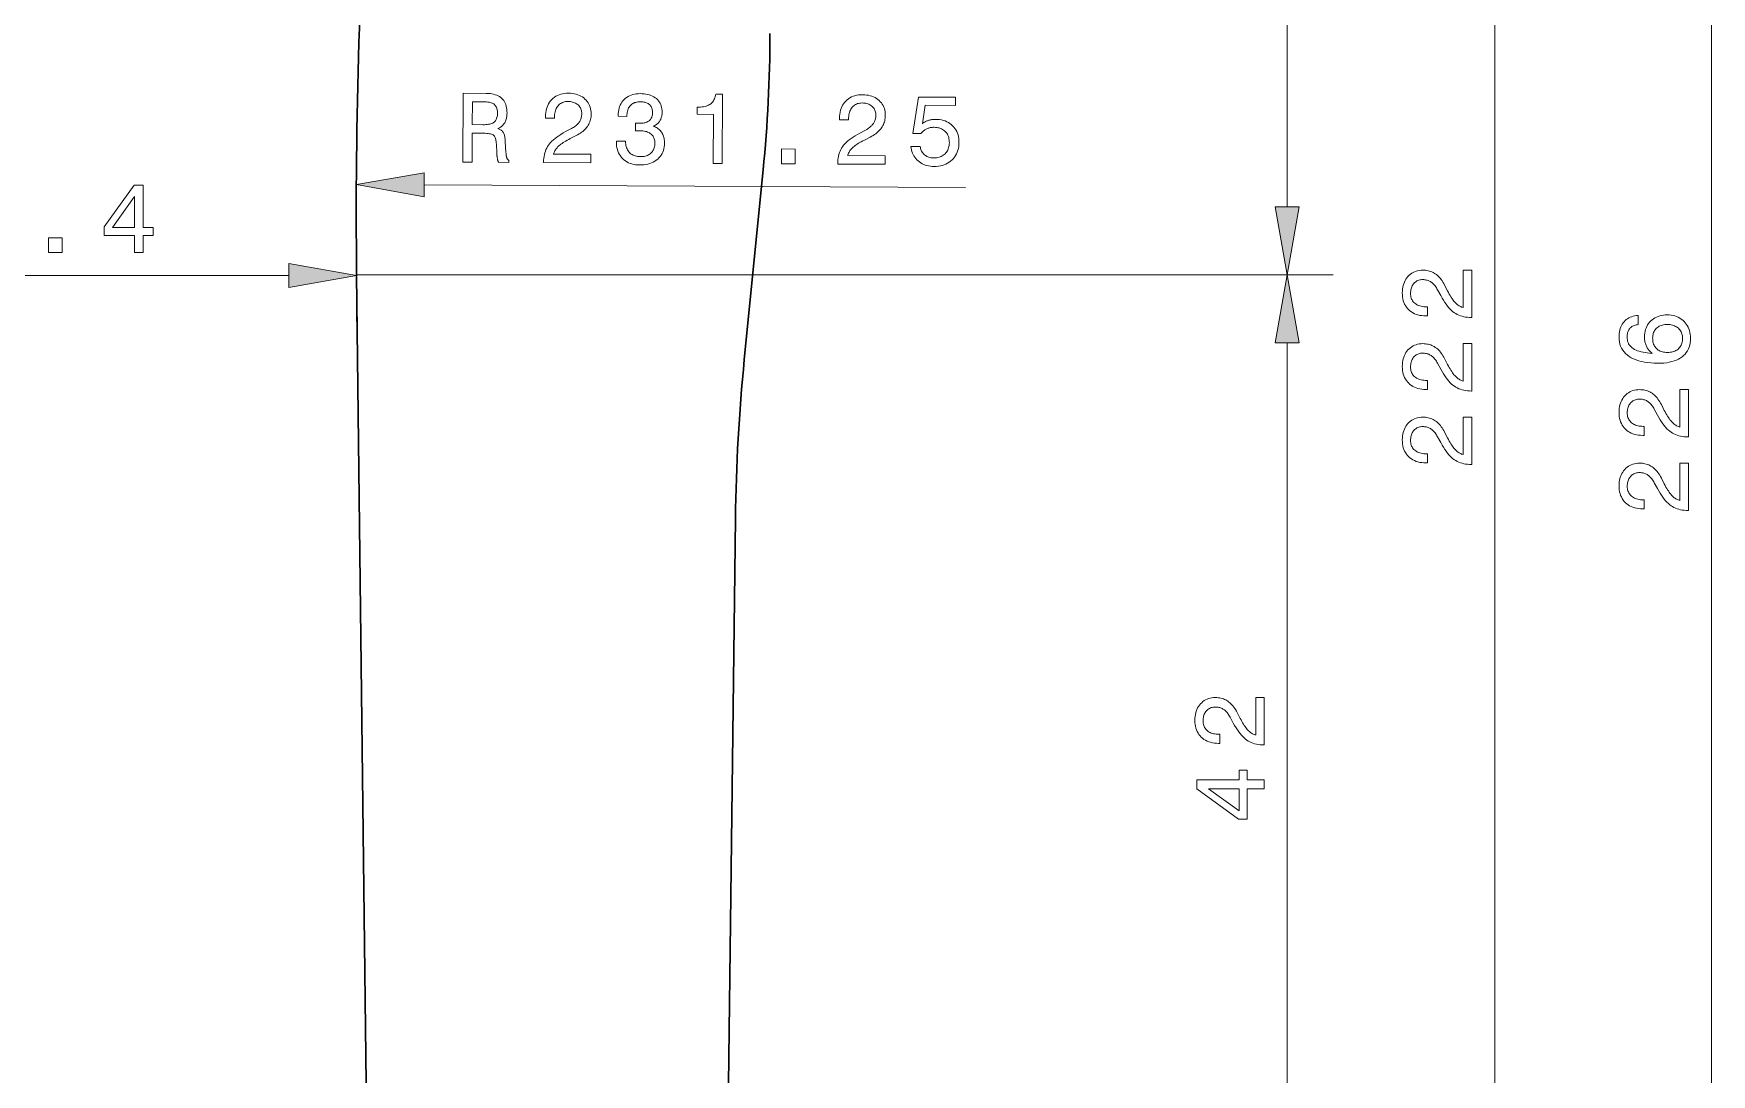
# Model space of a CAD drawing. Extents: x 0 to 297, y 0 to 529.
# Drawn here: x 156.5 to 229.4, y 220.4 to 265.7 of the extents above; entities that cross this region are included whole.
import ezdxf

# ---------------------------------------------------------------- set-up
doc = ezdxf.new("R2010")
doc.units = 0

msp = doc.modelspace()

# ---------------------------------------------------------------- linework, layer by layer
at = {"color": 7, "lineweight": 13}
for p, q in [((220.009, 143.185), (220.009, 359.276)), ((229.435, 139.185), (229.435, 359.276)), ((210.987, 258.185), (210.987, 279.276)), ((173.452, 259.145), (196.986, 259.025)), ((140.066, 255.205), (167.557, 255.205)), ((170.511, 255.23), (212.987, 255.23)), ((170.511, 255.23), (212.987, 255.23)), ((210.987, 216.185), (210.987, 252.276))]:
    msp.add_line(p, q, dxfattribs=at)
at = {"color": 7, "lineweight": 30, "ltscale": 0.207336}
msp.add_line((187.372, 251.545), (188.192, 259.797), dxfattribs=at)
at = {"color": 7, "lineweight": 13, "ltscale": 0.05064}
msp.add_line((170.511, 255.23), (170.511, 253.205), dxfattribs=at)
at = {"color": 7, "lineweight": 30}
for p, q in [((170.511, 255.23), (171.011, 213.23)), ((185.889, 156.504), (186.986, 244.63))]:
    msp.add_line(p, q, dxfattribs=at)
at = {"color": 7, "lineweight": 13}
for points in [[(175.133, 260.136), (175.148, 263.132), (176.149, 263.127), (176.236, 263.124), (176.318, 263.117), (176.396, 263.106), (176.47, 263.09), (176.539, 263.07), (176.604, 263.046), (176.665, 263.017), (176.722, 262.984), (176.775, 262.947), (176.823, 262.905), (176.867, 262.859), (176.906, 262.81), (176.94, 262.756), (176.97, 262.698), (176.995, 262.636), (177.016, 262.571), (177.032, 262.501), (177.043, 262.428), (177.05, 262.35), (177.051, 262.269), (177.05, 262.22), (177.047, 262.173), (177.042, 262.127), (177.034, 262.083), (177.025, 262.041), (177.014, 262), (177.001, 261.961), (176.986, 261.923), (176.968, 261.886), (176.949, 261.852), (176.928, 261.818), (176.905, 261.787), (176.88, 261.757), (176.853, 261.728), (176.824, 261.702), (176.794, 261.676), (176.761, 261.653), (176.726, 261.631), (176.69, 261.61), (176.652, 261.592), (176.684, 261.581), (176.714, 261.569), (176.742, 261.555), (176.768, 261.541), (176.793, 261.525), (176.815, 261.509), (176.836, 261.49), (176.855, 261.471), (176.872, 261.451), (176.887, 261.429), (176.901, 261.405), (176.913, 261.378), (176.925, 261.348), (176.935, 261.314), (176.945, 261.276), (176.953, 261.236), (176.96, 261.192), (176.966, 261.144), (176.972, 261.094), (176.976, 261.04), (177.005, 260.553), (177.007, 260.522), (177.009, 260.493), (177.012, 260.465), (177.016, 260.44), (177.019, 260.416), (177.023, 260.393), (177.028, 260.372), (177.033, 260.353), (177.038, 260.336), (177.044, 260.321), (177.05, 260.306), (177.057, 260.292), (177.064, 260.279), (177.072, 260.267), (177.081, 260.256), (177.091, 260.245), (177.101, 260.234), (177.112, 260.225), (177.124, 260.216), (177.136, 260.208), (177.135, 260.126), (176.682, 260.128), (176.676, 260.139), (176.671, 260.15), (176.666, 260.162), (176.66, 260.175), (176.656, 260.189), (176.651, 260.204), (176.646, 260.22), (176.642, 260.237), (176.638, 260.255), (176.634, 260.274), (176.631, 260.294), (176.627, 260.316), (176.624, 260.338), (176.621, 260.363), (176.618, 260.388), (176.615, 260.415), (176.613, 260.443), (176.61, 260.473), (176.608, 260.503), (176.606, 260.536), (176.587, 260.924), (176.583, 260.98), (176.577, 261.033), (176.57, 261.081), (176.561, 261.126), (176.55, 261.166), (176.537, 261.202), (176.523, 261.234), (176.507, 261.262), (176.489, 261.286), (176.469, 261.306), (176.445, 261.323), (176.415, 261.338), (176.379, 261.352), (176.337, 261.363), (176.288, 261.373), (176.233, 261.381), (176.172, 261.388), (176.104, 261.393), (176.031, 261.396), (175.951, 261.397), (175.54, 261.399), (175.533, 260.134)], [(176.036, 262.761), (175.547, 262.763), (175.541, 261.766), (176.003, 261.764), (176.071, 261.764), (176.136, 261.768), (176.195, 261.773), (176.251, 261.781), (176.302, 261.791), (176.349, 261.804), (176.392, 261.818), (176.431, 261.836), (176.465, 261.855), (176.495, 261.877), (176.522, 261.902), (176.545, 261.929), (176.566, 261.96), (176.585, 261.994), (176.6, 262.031), (176.613, 262.071), (176.623, 262.114), (176.63, 262.16), (176.634, 262.21), (176.636, 262.262), (176.635, 262.314), (176.631, 262.362), (176.624, 262.408), (176.615, 262.451), (176.603, 262.49), (176.588, 262.527), (176.57, 262.561), (176.55, 262.591), (176.527, 262.619), (176.501, 262.643), (176.472, 262.665), (176.439, 262.685), (176.402, 262.703), (176.361, 262.718), (176.316, 262.731), (176.268, 262.741), (176.216, 262.749), (176.16, 262.755), (176.1, 262.759)], [(178.641, 260.118), (178.641, 260.131), (178.644, 260.219), (178.651, 260.303), (178.661, 260.385), (178.676, 260.463), (178.695, 260.539), (178.718, 260.612), (178.745, 260.682), (178.777, 260.748), (178.812, 260.812), (178.852, 260.873), (178.897, 260.933), (178.948, 260.992), (179.007, 261.051), (179.072, 261.11), (179.143, 261.169), (179.221, 261.227), (179.306, 261.286), (179.398, 261.344), (179.496, 261.403), (179.601, 261.461), (179.857, 261.599), (179.902, 261.624), (179.944, 261.649), (179.984, 261.675), (180.021, 261.702), (180.056, 261.73), (180.089, 261.758), (180.119, 261.786), (180.146, 261.816), (180.171, 261.846), (180.194, 261.876), (180.214, 261.908), (180.232, 261.94), (180.248, 261.974), (180.262, 262.008), (180.273, 262.044), (180.283, 262.081), (180.291, 262.119), (180.296, 262.158), (180.3, 262.198), (180.301, 262.239), (180.299, 262.286), (180.295, 262.331), (180.287, 262.374), (180.276, 262.415), (180.261, 262.455), (180.243, 262.492), (180.222, 262.528), (180.198, 262.562), (180.17, 262.595), (180.139, 262.625), (180.106, 262.653), (180.07, 262.678), (180.032, 262.7), (179.991, 262.719), (179.949, 262.736), (179.904, 262.749), (179.857, 262.76), (179.808, 262.767), (179.756, 262.772), (179.703, 262.774), (179.649, 262.772), (179.598, 262.767), (179.55, 262.758), (179.503, 262.745), (179.459, 262.729), (179.417, 262.708), (179.378, 262.684), (179.34, 262.657), (179.305, 262.625), (179.273, 262.59), (179.243, 262.552), (179.216, 262.511), (179.192, 262.467), (179.171, 262.42), (179.154, 262.371), (179.139, 262.318), (179.128, 262.263), (179.12, 262.205), (179.115, 262.144), (179.113, 262.081), (179.113, 262.045), (178.721, 262.047), (178.721, 262.108), (178.724, 262.201), (178.733, 262.29), (178.747, 262.375), (178.766, 262.456), (178.791, 262.533), (178.821, 262.606), (178.856, 262.675), (178.897, 262.74), (178.943, 262.801), (178.995, 262.858), (179.051, 262.911), (179.111, 262.958), (179.175, 262.999), (179.242, 263.035), (179.314, 263.065), (179.389, 263.089), (179.468, 263.108), (179.551, 263.122), (179.637, 263.13), (179.728, 263.132), (179.815, 263.129), (179.898, 263.121), (179.978, 263.108), (180.055, 263.091), (180.128, 263.068), (180.197, 263.041), (180.264, 263.008), (180.327, 262.971), (180.386, 262.929), (180.442, 262.882), (180.494, 262.831), (180.54, 262.776), (180.581, 262.719), (180.616, 262.659), (180.645, 262.595), (180.67, 262.529), (180.688, 262.46), (180.702, 262.387), (180.71, 262.312), (180.712, 262.233), (180.71, 262.172), (180.705, 262.112), (180.697, 262.054), (180.685, 261.998), (180.67, 261.943), (180.652, 261.889), (180.631, 261.837), (180.607, 261.787), (180.58, 261.738), (180.549, 261.691), (180.515, 261.645), (180.478, 261.601), (180.437, 261.557), (180.393, 261.515), (180.345, 261.475), (180.295, 261.435), (180.24, 261.397), (180.183, 261.36), (180.122, 261.324), (180.058, 261.29), (179.804, 261.162), (179.734, 261.126), (179.668, 261.09), (179.606, 261.054), (179.548, 261.019), (179.494, 260.985), (179.444, 260.952), (179.398, 260.919), (179.356, 260.887), (179.318, 260.856), (179.285, 260.826), (179.254, 260.795), (179.226, 260.764), (179.2, 260.732), (179.176, 260.699), (179.154, 260.666), (179.134, 260.631), (179.116, 260.596), (179.1, 260.561), (179.087, 260.524), (179.075, 260.487), (180.703, 260.479), (180.701, 260.108)], [(181.808, 261.043), (182.207, 261.041), (182.209, 260.979), (182.215, 260.92), (182.224, 260.864), (182.237, 260.81), (182.252, 260.76), (182.271, 260.712), (182.293, 260.667), (182.318, 260.625), (182.347, 260.586), (182.378, 260.55), (182.413, 260.516), (182.45, 260.487), (182.49, 260.46), (182.533, 260.437), (182.579, 260.418), (182.627, 260.402), (182.678, 260.39), (182.731, 260.381), (182.788, 260.375), (182.847, 260.373), (182.904, 260.375), (182.96, 260.379), (183.012, 260.387), (183.063, 260.397), (183.111, 260.411), (183.156, 260.429), (183.199, 260.449), (183.239, 260.472), (183.277, 260.499), (183.312, 260.529), (183.345, 260.562), (183.374, 260.597), (183.399, 260.634), (183.422, 260.674), (183.44, 260.716), (183.456, 260.76), (183.468, 260.807), (183.477, 260.857), (183.482, 260.908), (183.484, 260.962), (183.483, 261.011), (183.478, 261.058), (183.47, 261.103), (183.458, 261.146), (183.443, 261.186), (183.425, 261.224), (183.403, 261.26), (183.379, 261.294), (183.35, 261.325), (183.318, 261.354), (183.284, 261.381), (183.246, 261.405), (183.206, 261.426), (183.163, 261.445), (183.117, 261.461), (183.069, 261.473), (183.018, 261.483), (182.964, 261.491), (182.907, 261.495), (182.848, 261.497), (182.84, 261.497), (182.831, 261.497), (182.822, 261.497), (182.814, 261.497), (182.805, 261.497), (182.796, 261.496), (182.787, 261.496), (182.778, 261.496), (182.769, 261.496), (182.759, 261.495), (182.75, 261.495), (182.74, 261.494), (182.729, 261.494), (182.718, 261.493), (182.706, 261.493), (182.693, 261.492), (182.68, 261.492), (182.666, 261.491), (182.652, 261.49), (182.637, 261.49), (182.639, 261.829), (182.648, 261.829), (182.657, 261.828), (182.666, 261.828), (182.675, 261.827), (182.684, 261.827), (182.693, 261.827), (182.702, 261.826), (182.71, 261.826), (182.719, 261.826), (182.727, 261.825), (182.736, 261.825), (182.744, 261.825), (182.752, 261.825), (182.76, 261.825), (182.768, 261.824), (182.776, 261.824), (182.783, 261.824), (182.791, 261.824), (182.798, 261.824), (182.805, 261.824), (182.862, 261.825), (182.916, 261.828), (182.966, 261.833), (183.014, 261.841), (183.059, 261.851), (183.1, 261.864), (183.139, 261.879), (183.175, 261.896), (183.207, 261.915), (183.237, 261.937), (183.264, 261.961), (183.288, 261.987), (183.309, 262.016), (183.327, 262.047), (183.343, 262.081), (183.356, 262.118), (183.366, 262.156), (183.373, 262.197), (183.377, 262.241), (183.379, 262.287), (183.378, 262.331), (183.374, 262.374), (183.368, 262.414), (183.358, 262.452), (183.346, 262.488), (183.331, 262.522), (183.314, 262.554), (183.294, 262.584), (183.271, 262.612), (183.245, 262.638), (183.217, 262.661), (183.186, 262.682), (183.153, 262.7), (183.117, 262.716), (183.08, 262.73), (183.039, 262.741), (182.997, 262.75), (182.952, 262.756), (182.904, 262.76), (182.854, 262.762), (182.798, 262.76), (182.745, 262.756), (182.695, 262.748), (182.647, 262.737), (182.602, 262.723), (182.56, 262.705), (182.52, 262.684), (182.484, 262.66), (182.45, 262.632), (182.418, 262.602), (182.39, 262.568), (182.364, 262.531), (182.342, 262.491), (182.322, 262.448), (182.306, 262.402), (182.292, 262.353), (182.281, 262.301), (182.274, 262.246), (182.269, 262.187), (182.267, 262.126), (181.884, 262.128), (181.884, 262.158), (181.887, 262.244), (181.895, 262.327), (181.908, 262.406), (181.926, 262.481), (181.95, 262.553), (181.978, 262.621), (182.012, 262.686), (182.051, 262.747), (182.094, 262.804), (182.143, 262.858), (182.197, 262.908), (182.253, 262.952), (182.314, 262.991), (182.378, 263.024), (182.445, 263.053), (182.516, 263.076), (182.591, 263.094), (182.669, 263.107), (182.75, 263.114), (182.835, 263.116), (182.925, 263.114), (183.011, 263.107), (183.092, 263.096), (183.17, 263.08), (183.243, 263.061), (183.312, 263.037), (183.377, 263.009), (183.438, 262.977), (183.494, 262.94), (183.547, 262.9), (183.594, 262.855), (183.637, 262.807), (183.675, 262.756), (183.708, 262.701), (183.735, 262.643), (183.758, 262.582), (183.775, 262.518), (183.787, 262.45), (183.794, 262.378), (183.797, 262.304), (183.795, 262.261), (183.792, 262.219), (183.787, 262.179), (183.78, 262.14), (183.772, 262.103), (183.761, 262.066), (183.748, 262.031), (183.734, 261.997), (183.717, 261.965), (183.699, 261.933), (183.679, 261.903), (183.656, 261.875), (183.633, 261.848), (183.607, 261.822), (183.579, 261.798), (183.55, 261.776), (183.519, 261.755), (183.486, 261.735), (183.451, 261.717), (183.414, 261.701), (183.461, 261.682), (183.506, 261.661), (183.549, 261.638), (183.589, 261.613), (183.627, 261.586), (183.662, 261.557), (183.695, 261.527), (183.726, 261.494), (183.754, 261.459), (183.781, 261.423), (183.804, 261.384), (183.825, 261.344), (183.844, 261.302), (183.86, 261.258), (183.874, 261.213), (183.885, 261.166), (183.893, 261.117), (183.899, 261.066), (183.903, 261.014), (183.904, 260.96), (183.9, 260.876), (183.891, 260.794), (183.876, 260.716), (183.855, 260.642), (183.828, 260.571), (183.795, 260.504), (183.756, 260.44), (183.712, 260.379), (183.661, 260.322), (183.605, 260.268), (183.544, 260.219), (183.479, 260.175), (183.41, 260.136), (183.337, 260.102), (183.26, 260.074), (183.18, 260.051), (183.095, 260.033), (183.007, 260.02), (182.915, 260.013), (182.819, 260.011), (182.729, 260.014), (182.641, 260.023), (182.558, 260.037), (182.479, 260.056), (182.403, 260.081), (182.331, 260.111), (182.263, 260.147), (182.198, 260.188), (182.138, 260.234), (182.081, 260.286), (182.029, 260.343), (181.982, 260.403), (181.941, 260.467), (181.905, 260.534), (181.875, 260.605), (181.851, 260.679), (181.832, 260.757), (181.818, 260.839), (181.811, 260.924), (181.808, 261.013)], [(186.014, 260.081), (186.025, 262.214), (185.325, 262.218), (185.326, 262.524), (185.401, 262.526), (185.473, 262.531), (185.54, 262.538), (185.603, 262.548), (185.663, 262.561), (185.718, 262.576), (185.77, 262.594), (185.817, 262.614), (185.861, 262.637), (185.9, 262.663), (185.937, 262.692), (185.97, 262.724), (186, 262.759), (186.027, 262.798), (186.051, 262.84), (186.073, 262.885), (186.091, 262.934), (186.106, 262.986), (186.119, 263.041), (186.128, 263.099), (186.421, 263.098), (186.406, 260.079)], [(191.434, 260.053), (191.434, 260.066), (191.436, 260.154), (191.443, 260.238), (191.454, 260.32), (191.469, 260.398), (191.488, 260.474), (191.511, 260.547), (191.538, 260.616), (191.569, 260.683), (191.605, 260.747), (191.644, 260.808), (191.689, 260.867), (191.741, 260.927), (191.799, 260.986), (191.864, 261.045), (191.936, 261.104), (192.014, 261.162), (192.099, 261.221), (192.19, 261.279), (192.289, 261.338), (192.394, 261.396), (192.649, 261.533), (192.694, 261.558), (192.737, 261.584), (192.777, 261.61), (192.814, 261.637), (192.849, 261.664), (192.881, 261.693), (192.911, 261.721), (192.939, 261.751), (192.964, 261.781), (192.986, 261.811), (193.006, 261.843), (193.024, 261.875), (193.04, 261.909), (193.054, 261.943), (193.066, 261.979), (193.076, 262.016), (193.083, 262.054), (193.089, 262.093), (193.092, 262.133), (193.093, 262.174), (193.092, 262.221), (193.087, 262.266), (193.079, 262.309), (193.068, 262.35), (193.054, 262.39), (193.036, 262.427), (193.015, 262.463), (192.99, 262.497), (192.963, 262.529), (192.932, 262.56), (192.898, 262.588), (192.862, 262.613), (192.824, 262.635), (192.784, 262.654), (192.741, 262.671), (192.697, 262.684), (192.65, 262.695), (192.6, 262.702), (192.549, 262.707), (192.495, 262.709), (192.442, 262.707), (192.391, 262.702), (192.342, 262.693), (192.296, 262.68), (192.252, 262.663), (192.21, 262.643), (192.17, 262.619), (192.133, 262.592), (192.098, 262.56), (192.065, 262.525), (192.035, 262.487), (192.008, 262.446), (191.985, 262.402), (191.964, 262.355), (191.946, 262.306), (191.932, 262.253), (191.921, 262.198), (191.913, 262.14), (191.907, 262.079), (191.906, 262.016), (191.905, 261.98), (191.513, 261.982), (191.514, 262.043), (191.517, 262.136), (191.525, 262.225), (191.539, 262.31), (191.559, 262.391), (191.583, 262.468), (191.613, 262.541), (191.649, 262.61), (191.69, 262.675), (191.736, 262.736), (191.787, 262.793), (191.843, 262.846), (191.903, 262.893), (191.967, 262.934), (192.035, 262.97), (192.106, 263), (192.181, 263.024), (192.26, 263.043), (192.343, 263.057), (192.43, 263.065), (192.52, 263.067), (192.607, 263.064), (192.69, 263.056), (192.77, 263.043), (192.847, 263.026), (192.92, 263.003), (192.99, 262.976), (193.056, 262.943), (193.119, 262.906), (193.179, 262.864), (193.235, 262.817), (193.286, 262.765), (193.332, 262.711), (193.373, 262.654), (193.408, 262.594), (193.438, 262.53), (193.462, 262.464), (193.481, 262.395), (193.494, 262.322), (193.502, 262.247), (193.504, 262.168), (193.503, 262.107), (193.497, 262.047), (193.489, 261.989), (193.478, 261.932), (193.463, 261.877), (193.445, 261.824), (193.424, 261.772), (193.4, 261.722), (193.372, 261.673), (193.341, 261.626), (193.307, 261.58), (193.27, 261.536), (193.229, 261.492), (193.185, 261.45), (193.138, 261.41), (193.087, 261.37), (193.033, 261.332), (192.975, 261.295), (192.915, 261.259), (192.85, 261.225), (192.597, 261.097), (192.526, 261.061), (192.46, 261.024), (192.398, 260.989), (192.34, 260.954), (192.286, 260.92), (192.236, 260.887), (192.19, 260.854), (192.149, 260.822), (192.111, 260.791), (192.077, 260.761), (192.047, 260.73), (192.018, 260.699), (191.992, 260.667), (191.968, 260.634), (191.946, 260.6), (191.926, 260.566), (191.908, 260.531), (191.893, 260.496), (191.879, 260.459), (191.868, 260.422), (193.495, 260.414), (193.494, 260.043)], [(194.619, 260.819), (195.02, 260.817), (195.028, 260.771), (195.039, 260.728), (195.052, 260.686), (195.067, 260.646), (195.085, 260.608), (195.106, 260.573), (195.129, 260.539), (195.154, 260.508), (195.182, 260.478), (195.213, 260.451), (195.245, 260.425), (195.28, 260.403), (195.316, 260.383), (195.354, 260.365), (195.393, 260.351), (195.435, 260.339), (195.478, 260.329), (195.523, 260.322), (195.57, 260.318), (195.618, 260.317), (195.677, 260.318), (195.734, 260.323), (195.788, 260.332), (195.84, 260.345), (195.89, 260.361), (195.938, 260.381), (195.983, 260.405), (196.025, 260.432), (196.066, 260.463), (196.104, 260.498), (196.139, 260.535), (196.17, 260.575), (196.198, 260.618), (196.222, 260.662), (196.242, 260.709), (196.259, 260.759), (196.272, 260.81), (196.282, 260.864), (196.288, 260.921), (196.29, 260.979), (196.288, 261.039), (196.283, 261.097), (196.274, 261.152), (196.262, 261.204), (196.246, 261.254), (196.226, 261.302), (196.203, 261.347), (196.176, 261.39), (196.145, 261.43), (196.111, 261.467), (196.074, 261.502), (196.034, 261.533), (195.991, 261.56), (195.947, 261.584), (195.899, 261.604), (195.849, 261.621), (195.797, 261.634), (195.742, 261.643), (195.685, 261.649), (195.625, 261.651), (195.59, 261.651), (195.556, 261.649), (195.523, 261.645), (195.49, 261.641), (195.457, 261.635), (195.426, 261.627), (195.395, 261.618), (195.364, 261.608), (195.334, 261.596), (195.305, 261.583), (195.276, 261.569), (195.249, 261.553), (195.221, 261.536), (195.195, 261.517), (195.169, 261.497), (195.144, 261.476), (195.12, 261.454), (195.097, 261.43), (195.074, 261.405), (195.052, 261.378), (194.708, 261.38), (194.953, 262.968), (196.555, 262.96), (196.553, 262.606), (195.24, 262.612), (195.115, 261.806), (195.137, 261.824), (195.16, 261.841), (195.184, 261.858), (195.208, 261.874), (195.233, 261.888), (195.259, 261.902), (195.286, 261.915), (195.313, 261.927), (195.341, 261.938), (195.37, 261.949), (195.4, 261.958), (195.43, 261.966), (195.461, 261.973), (195.492, 261.98), (195.523, 261.985), (195.556, 261.989), (195.588, 261.993), (195.622, 261.995), (195.655, 261.996), (195.69, 261.997), (195.78, 261.993), (195.867, 261.985), (195.95, 261.971), (196.03, 261.951), (196.106, 261.926), (196.178, 261.895), (196.247, 261.859), (196.312, 261.818), (196.374, 261.771), (196.432, 261.719), (196.485, 261.662), (196.532, 261.602), (196.574, 261.538), (196.61, 261.471), (196.641, 261.401), (196.666, 261.327), (196.685, 261.25), (196.699, 261.17), (196.707, 261.086), (196.709, 260.998), (196.706, 260.906), (196.696, 260.817), (196.681, 260.731), (196.66, 260.65), (196.633, 260.571), (196.599, 260.497), (196.56, 260.426), (196.515, 260.358), (196.464, 260.295), (196.407, 260.235), (196.345, 260.179), (196.28, 260.13), (196.211, 260.086), (196.139, 260.048), (196.063, 260.017), (195.983, 259.991), (195.9, 259.971), (195.813, 259.956), (195.723, 259.948), (195.629, 259.946), (195.545, 259.948), (195.465, 259.956), (195.388, 259.968), (195.313, 259.985), (195.241, 260.007), (195.173, 260.034), (195.107, 260.065), (195.044, 260.102), (194.984, 260.143), (194.927, 260.188), (194.874, 260.238), (194.826, 260.291), (194.782, 260.346), (194.744, 260.405), (194.711, 260.466), (194.683, 260.531), (194.659, 260.599), (194.641, 260.669), (194.628, 260.743)], [(188.99, 260.066), (188.994, 260.709), (189.59, 260.706), (189.587, 260.063)], [(160.844, 256.205), (160.844, 256.947), (159.526, 256.947), (159.526, 257.326), (160.84, 259.137), (161.232, 259.137), (161.232, 257.293), (161.66, 257.293), (161.66, 256.947), (161.232, 256.947), (161.232, 256.205)], [(173.455, 259.666), (170.498, 259.16), (173.45, 258.624)], [(159.889, 257.293), (160.844, 257.293), (160.844, 258.636)], [(210.466, 258.185), (210.987, 255.23), (211.508, 258.185)], [(157.11, 256.205), (157.11, 256.848), (157.707, 256.848), (157.707, 256.205)], [(167.557, 254.684), (170.511, 255.205), (167.557, 255.726)], [(219.009, 253.374), (218.996, 253.374), (218.908, 253.376), (218.824, 253.383), (218.742, 253.393), (218.663, 253.407), (218.588, 253.426), (218.515, 253.449), (218.445, 253.475), (218.378, 253.506), (218.314, 253.542), (218.253, 253.581), (218.193, 253.625), (218.134, 253.677), (218.074, 253.735), (218.015, 253.799), (217.956, 253.871), (217.897, 253.949), (217.838, 254.033), (217.779, 254.125), (217.72, 254.223), (217.661, 254.327), (217.522, 254.582), (217.497, 254.627), (217.471, 254.669), (217.445, 254.709), (217.418, 254.746), (217.39, 254.781), (217.362, 254.813), (217.333, 254.843), (217.304, 254.87), (217.274, 254.895), (217.243, 254.917), (217.211, 254.937), (217.179, 254.955), (217.145, 254.971), (217.11, 254.985), (217.074, 254.997), (217.038, 255.006), (217, 255.013), (216.961, 255.019), (216.92, 255.022), (216.879, 255.023), (216.832, 255.021), (216.788, 255.016), (216.745, 255.008), (216.703, 254.997), (216.664, 254.982), (216.626, 254.964), (216.591, 254.943), (216.557, 254.918), (216.525, 254.891), (216.494, 254.859), (216.467, 254.826), (216.442, 254.79), (216.42, 254.751), (216.401, 254.711), (216.385, 254.668), (216.371, 254.624), (216.361, 254.577), (216.354, 254.527), (216.349, 254.476), (216.348, 254.422), (216.35, 254.369), (216.355, 254.318), (216.365, 254.269), (216.378, 254.223), (216.394, 254.179), (216.415, 254.137), (216.439, 254.098), (216.467, 254.06), (216.498, 254.026), (216.533, 253.993), (216.572, 253.963), (216.613, 253.936), (216.657, 253.913), (216.704, 253.892), (216.754, 253.875), (216.806, 253.861), (216.861, 253.85), (216.919, 253.842), (216.98, 253.838), (217.044, 253.836), (217.079, 253.836), (217.079, 253.444), (217.018, 253.444), (216.925, 253.447), (216.837, 253.455), (216.751, 253.468), (216.67, 253.487), (216.593, 253.511), (216.52, 253.541), (216.451, 253.576), (216.386, 253.617), (216.324, 253.662), (216.267, 253.714), (216.214, 253.77), (216.167, 253.829), (216.125, 253.893), (216.089, 253.96), (216.059, 254.031), (216.034, 254.107), (216.015, 254.185), (216.001, 254.268), (215.992, 254.355), (215.99, 254.445), (215.992, 254.532), (215.999, 254.616), (216.012, 254.696), (216.029, 254.772), (216.051, 254.846), (216.078, 254.915), (216.11, 254.982), (216.147, 255.045), (216.189, 255.105), (216.236, 255.161), (216.287, 255.213), (216.341, 255.259), (216.398, 255.3), (216.458, 255.336), (216.521, 255.366), (216.588, 255.39), (216.657, 255.409), (216.729, 255.423), (216.805, 255.431), (216.883, 255.434), (216.945, 255.432), (217.004, 255.428), (217.062, 255.42), (217.119, 255.408), (217.174, 255.394), (217.228, 255.376), (217.28, 255.355), (217.33, 255.331), (217.379, 255.304), (217.426, 255.274), (217.472, 255.24), (217.517, 255.203), (217.56, 255.162), (217.603, 255.119), (217.644, 255.071), (217.683, 255.021), (217.722, 254.967), (217.759, 254.909), (217.795, 254.849), (217.83, 254.785), (217.959, 254.532), (217.996, 254.462), (218.032, 254.396), (218.068, 254.334), (218.103, 254.276), (218.137, 254.222), (218.171, 254.172), (218.204, 254.127), (218.236, 254.085), (218.267, 254.048), (218.298, 254.014), (218.329, 253.984), (218.36, 253.956), (218.392, 253.929), (218.425, 253.905), (218.459, 253.884), (218.493, 253.864), (218.528, 253.846), (218.564, 253.831), (218.6, 253.818), (218.637, 253.806), (218.637, 255.434), (219.009, 255.434)], [(211.508, 252.276), (210.987, 255.23), (210.466, 252.276)], [(226.246, 253.463), (226.246, 253.067), (226.201, 253.061), (226.157, 253.053), (226.116, 253.043), (226.077, 253.03), (226.04, 253.015), (226.005, 252.998), (225.973, 252.978), (225.943, 252.956), (225.915, 252.931), (225.889, 252.905), (225.866, 252.876), (225.845, 252.845), (225.826, 252.812), (225.81, 252.777), (225.797, 252.74), (225.785, 252.701), (225.777, 252.659), (225.771, 252.616), (225.767, 252.571), (225.766, 252.523), (225.768, 252.459), (225.777, 252.398), (225.79, 252.34), (225.809, 252.285), (225.833, 252.233), (225.863, 252.184), (225.898, 252.138), (225.938, 252.096), (225.984, 252.056), (226.036, 252.019), (226.092, 251.986), (226.155, 251.955), (226.223, 251.927), (226.296, 251.903), (226.375, 251.881), (226.46, 251.862), (226.55, 251.846), (226.645, 251.832), (226.747, 251.822), (226.854, 251.815), (226.822, 251.841), (226.792, 251.868), (226.763, 251.896), (226.736, 251.925), (226.711, 251.955), (226.687, 251.987), (226.665, 252.019), (226.644, 252.053), (226.625, 252.088), (226.607, 252.124), (226.591, 252.161), (226.577, 252.198), (226.564, 252.237), (226.553, 252.277), (226.544, 252.317), (226.536, 252.358), (226.53, 252.4), (226.526, 252.443), (226.523, 252.487), (226.523, 252.532), (226.525, 252.615), (226.534, 252.696), (226.547, 252.773), (226.566, 252.847), (226.591, 252.917), (226.621, 252.985), (226.656, 253.049), (226.697, 253.11), (226.744, 253.168), (226.796, 253.223), (226.852, 253.274), (226.912, 253.319), (226.975, 253.359), (227.042, 253.393), (227.112, 253.422), (227.186, 253.446), (227.263, 253.465), (227.344, 253.478), (227.428, 253.486), (227.516, 253.489), (227.603, 253.486), (227.688, 253.478), (227.769, 253.463), (227.846, 253.444), (227.921, 253.418), (227.992, 253.387), (228.059, 253.351), (228.123, 253.309), (228.184, 253.261), (228.242, 253.207), (228.295, 253.149), (228.342, 253.088), (228.384, 253.023), (228.421, 252.954), (228.451, 252.882), (228.477, 252.807), (228.496, 252.728), (228.51, 252.646), (228.518, 252.56), (228.521, 252.471), (228.518, 252.368), (228.507, 252.27), (228.488, 252.176), (228.463, 252.088), (228.43, 252.005), (228.39, 251.927), (228.342, 251.854), (228.288, 251.785), (228.226, 251.722), (228.156, 251.663), (228.08, 251.61), (227.998, 251.562), (227.909, 251.52), (227.813, 251.484), (227.711, 251.453), (227.603, 251.428), (227.488, 251.408), (227.366, 251.394), (227.239, 251.385), (227.104, 251.383), (226.947, 251.386), (226.797, 251.395), (226.654, 251.41), (226.518, 251.43), (226.39, 251.457), (226.269, 251.49), (226.155, 251.529), (226.049, 251.574), (225.949, 251.624), (225.857, 251.681), (225.774, 251.743), (225.698, 251.81), (225.632, 251.882), (225.575, 251.958), (225.526, 252.039), (225.486, 252.125), (225.456, 252.216), (225.433, 252.311), (225.42, 252.412), (225.416, 252.517), (225.418, 252.601), (225.424, 252.681), (225.435, 252.757), (225.451, 252.83), (225.47, 252.9), (225.494, 252.966), (225.522, 253.028), (225.555, 253.086), (225.592, 253.141), (225.633, 253.193), (225.678, 253.24), (225.727, 253.283), (225.779, 253.321), (225.835, 253.355), (225.895, 253.384), (225.958, 253.409), (226.025, 253.429), (226.095, 253.445), (226.169, 253.457)], [(227.52, 253.071), (227.462, 253.07), (227.407, 253.065), (227.355, 253.057), (227.304, 253.045), (227.256, 253.031), (227.211, 253.013), (227.167, 252.992), (227.126, 252.967), (227.088, 252.94), (227.052, 252.909), (227.019, 252.876), (226.989, 252.84), (226.963, 252.803), (226.94, 252.763), (226.921, 252.721), (226.905, 252.678), (226.893, 252.632), (226.884, 252.585), (226.879, 252.535), (226.877, 252.483), (226.879, 252.425), (226.884, 252.37), (226.892, 252.318), (226.904, 252.267), (226.92, 252.22), (226.939, 252.175), (226.962, 252.132), (226.987, 252.093), (227.017, 252.055), (227.05, 252.02), (227.086, 251.989), (227.124, 251.96), (227.165, 251.935), (227.209, 251.913), (227.255, 251.895), (227.303, 251.88), (227.355, 251.868), (227.409, 251.86), (227.465, 251.854), (227.524, 251.853), (227.583, 251.854), (227.64, 251.859), (227.694, 251.868), (227.745, 251.879), (227.794, 251.894), (227.841, 251.912), (227.885, 251.934), (227.927, 251.959), (227.966, 251.987), (228.003, 252.018), (228.036, 252.053), (228.066, 252.089), (228.093, 252.128), (228.116, 252.169), (228.135, 252.213), (228.151, 252.259), (228.164, 252.307), (228.173, 252.358), (228.178, 252.411), (228.18, 252.466), (228.178, 252.519), (228.172, 252.57), (228.163, 252.619), (228.15, 252.666), (228.134, 252.711), (228.114, 252.753), (228.09, 252.794), (228.063, 252.833), (228.032, 252.869), (227.997, 252.904), (227.96, 252.936), (227.92, 252.964), (227.878, 252.989), (227.833, 253.011), (227.787, 253.029), (227.738, 253.045), (227.687, 253.056), (227.633, 253.065), (227.578, 253.07)], [(219.009, 250.176), (218.996, 250.176), (218.908, 250.178), (218.824, 250.184), (218.742, 250.195), (218.663, 250.209), (218.588, 250.228), (218.515, 250.25), (218.445, 250.277), (218.378, 250.308), (218.314, 250.343), (218.253, 250.383), (218.193, 250.427), (218.134, 250.479), (218.074, 250.537), (218.015, 250.601), (217.956, 250.673), (217.897, 250.751), (217.838, 250.835), (217.779, 250.926), (217.72, 251.024), (217.661, 251.129), (217.522, 251.384), (217.497, 251.429), (217.471, 251.471), (217.445, 251.511), (217.418, 251.548), (217.39, 251.583), (217.362, 251.615), (217.333, 251.645), (217.304, 251.672), (217.274, 251.697), (217.243, 251.719), (217.211, 251.739), (217.179, 251.757), (217.145, 251.773), (217.11, 251.787), (217.074, 251.798), (217.038, 251.808), (217, 251.815), (216.961, 251.82), (216.92, 251.824), (216.879, 251.825), (216.832, 251.823), (216.788, 251.818), (216.745, 251.81), (216.703, 251.799), (216.664, 251.784), (216.626, 251.766), (216.591, 251.745), (216.557, 251.72), (216.525, 251.692), (216.494, 251.661), (216.467, 251.628), (216.442, 251.592), (216.42, 251.553), (216.401, 251.513), (216.385, 251.47), (216.371, 251.425), (216.361, 251.378), (216.354, 251.329), (216.349, 251.278), (216.348, 251.224), (216.35, 251.171), (216.355, 251.12), (216.365, 251.071), (216.378, 251.025), (216.394, 250.981), (216.415, 250.939), (216.439, 250.899), (216.467, 250.862), (216.498, 250.827), (216.533, 250.795), (216.572, 250.765), (216.613, 250.738), (216.657, 250.715), (216.704, 250.694), (216.754, 250.677), (216.806, 250.663), (216.861, 250.652), (216.919, 250.644), (216.98, 250.639), (217.044, 250.638), (217.079, 250.638), (217.079, 250.246), (217.018, 250.246), (216.925, 250.248), (216.837, 250.256), (216.751, 250.27), (216.67, 250.289), (216.593, 250.313), (216.52, 250.343), (216.451, 250.378), (216.386, 250.418), (216.324, 250.464), (216.267, 250.515), (216.214, 250.571), (216.167, 250.631), (216.125, 250.695), (216.089, 250.762), (216.059, 250.833), (216.034, 250.908), (216.015, 250.987), (216.001, 251.07), (215.992, 251.157), (215.99, 251.247), (215.992, 251.334), (215.999, 251.417), (216.012, 251.497), (216.029, 251.574), (216.051, 251.647), (216.078, 251.717), (216.11, 251.784), (216.147, 251.847), (216.189, 251.906), (216.236, 251.963), (216.287, 252.015), (216.341, 252.061), (216.398, 252.102), (216.458, 252.138), (216.521, 252.168), (216.588, 252.192), (216.657, 252.211), (216.729, 252.225), (216.805, 252.233), (216.883, 252.236), (216.945, 252.234), (217.004, 252.229), (217.062, 252.221), (217.119, 252.21), (217.174, 252.196), (217.228, 252.178), (217.28, 252.157), (217.33, 252.133), (217.379, 252.106), (217.426, 252.076), (217.472, 252.042), (217.517, 252.005), (217.56, 251.964), (217.603, 251.92), (217.644, 251.873), (217.683, 251.823), (217.722, 251.769), (217.759, 251.711), (217.795, 251.651), (217.83, 251.586), (217.959, 251.333), (217.996, 251.263), (218.032, 251.197), (218.068, 251.135), (218.103, 251.078), (218.137, 251.024), (218.171, 250.974), (218.204, 250.928), (218.236, 250.887), (218.267, 250.849), (218.298, 250.816), (218.329, 250.786), (218.36, 250.757), (218.392, 250.731), (218.425, 250.707), (218.459, 250.685), (218.493, 250.666), (218.528, 250.648), (218.564, 250.633), (218.6, 250.619), (218.637, 250.608), (218.637, 252.236), (219.009, 252.236)], [(228.435, 248.176), (228.422, 248.176), (228.335, 248.178), (228.25, 248.184), (228.168, 248.195), (228.09, 248.209), (228.014, 248.228), (227.941, 248.25), (227.871, 248.277), (227.804, 248.308), (227.74, 248.343), (227.679, 248.383), (227.619, 248.427), (227.56, 248.479), (227.5, 248.537), (227.441, 248.601), (227.382, 248.673), (227.323, 248.751), (227.264, 248.835), (227.205, 248.926), (227.146, 249.024), (227.088, 249.129), (226.948, 249.384), (226.923, 249.429), (226.897, 249.471), (226.871, 249.511), (226.844, 249.548), (226.816, 249.583), (226.788, 249.615), (226.759, 249.645), (226.73, 249.672), (226.7, 249.697), (226.669, 249.719), (226.638, 249.739), (226.605, 249.757), (226.571, 249.773), (226.537, 249.787), (226.501, 249.798), (226.464, 249.808), (226.426, 249.815), (226.387, 249.82), (226.347, 249.824), (226.305, 249.825), (226.259, 249.823), (226.214, 249.818), (226.171, 249.81), (226.13, 249.799), (226.09, 249.784), (226.053, 249.766), (226.017, 249.745), (225.983, 249.72), (225.951, 249.692), (225.921, 249.661), (225.893, 249.628), (225.868, 249.592), (225.846, 249.553), (225.827, 249.513), (225.811, 249.47), (225.798, 249.425), (225.787, 249.378), (225.78, 249.329), (225.776, 249.278), (225.774, 249.224), (225.776, 249.171), (225.782, 249.12), (225.791, 249.071), (225.804, 249.025), (225.821, 248.981), (225.841, 248.939), (225.865, 248.899), (225.893, 248.862), (225.924, 248.827), (225.96, 248.795), (225.998, 248.765), (226.039, 248.738), (226.084, 248.715), (226.13, 248.694), (226.18, 248.677), (226.232, 248.663), (226.288, 248.652), (226.346, 248.644), (226.406, 248.639), (226.47, 248.638), (226.506, 248.638), (226.506, 248.246), (226.445, 248.246), (226.352, 248.248), (226.263, 248.256), (226.178, 248.27), (226.097, 248.289), (226.02, 248.313), (225.946, 248.343), (225.877, 248.378), (225.812, 248.418), (225.75, 248.464), (225.693, 248.515), (225.64, 248.571), (225.593, 248.631), (225.552, 248.695), (225.516, 248.762), (225.485, 248.833), (225.46, 248.908), (225.441, 248.987), (225.427, 249.07), (225.419, 249.157), (225.416, 249.247), (225.418, 249.334), (225.426, 249.417), (225.438, 249.497), (225.455, 249.574), (225.477, 249.647), (225.505, 249.717), (225.537, 249.784), (225.574, 249.847), (225.616, 249.906), (225.662, 249.963), (225.713, 250.015), (225.767, 250.061), (225.824, 250.102), (225.884, 250.138), (225.948, 250.168), (226.014, 250.192), (226.083, 250.211), (226.156, 250.225), (226.231, 250.233), (226.31, 250.236), (226.371, 250.234), (226.431, 250.229), (226.489, 250.221), (226.545, 250.21), (226.6, 250.196), (226.654, 250.178), (226.706, 250.157), (226.756, 250.133), (226.805, 250.106), (226.853, 250.076), (226.899, 250.042), (226.943, 250.005), (226.987, 249.964), (227.029, 249.92), (227.07, 249.873), (227.11, 249.823), (227.148, 249.769), (227.185, 249.711), (227.221, 249.651), (227.256, 249.586), (227.385, 249.333), (227.422, 249.263), (227.458, 249.197), (227.494, 249.135), (227.529, 249.078), (227.564, 249.024), (227.597, 248.974), (227.63, 248.928), (227.662, 248.887), (227.694, 248.849), (227.724, 248.816), (227.755, 248.786), (227.786, 248.757), (227.819, 248.731), (227.851, 248.707), (227.885, 248.685), (227.919, 248.666), (227.954, 248.648), (227.99, 248.633), (228.027, 248.619), (228.064, 248.608), (228.064, 250.236), (228.435, 250.236)], [(219.009, 246.978), (218.996, 246.978), (218.908, 246.98), (218.824, 246.986), (218.742, 246.996), (218.663, 247.011), (218.588, 247.03), (218.515, 247.052), (218.445, 247.079), (218.378, 247.11), (218.314, 247.145), (218.253, 247.185), (218.193, 247.229), (218.134, 247.28), (218.074, 247.338), (218.015, 247.403), (217.956, 247.474), (217.897, 247.552), (217.838, 247.637), (217.779, 247.728), (217.72, 247.826), (217.661, 247.931), (217.522, 248.186), (217.497, 248.231), (217.471, 248.273), (217.445, 248.313), (217.418, 248.35), (217.39, 248.385), (217.362, 248.417), (217.333, 248.447), (217.304, 248.474), (217.274, 248.499), (217.243, 248.521), (217.211, 248.541), (217.179, 248.559), (217.145, 248.575), (217.11, 248.589), (217.074, 248.6), (217.038, 248.61), (217, 248.617), (216.961, 248.622), (216.92, 248.625), (216.879, 248.627), (216.832, 248.625), (216.788, 248.62), (216.745, 248.612), (216.703, 248.6), (216.664, 248.586), (216.626, 248.568), (216.591, 248.546), (216.557, 248.522), (216.525, 248.494), (216.494, 248.463), (216.467, 248.429), (216.442, 248.393), (216.42, 248.355), (216.401, 248.315), (216.385, 248.272), (216.371, 248.227), (216.361, 248.18), (216.354, 248.131), (216.349, 248.079), (216.348, 248.026), (216.35, 247.972), (216.355, 247.921), (216.365, 247.873), (216.378, 247.826), (216.394, 247.782), (216.415, 247.741), (216.439, 247.701), (216.467, 247.664), (216.498, 247.629), (216.533, 247.597), (216.572, 247.567), (216.613, 247.54), (216.657, 247.517), (216.704, 247.496), (216.754, 247.479), (216.806, 247.465), (216.861, 247.454), (216.919, 247.446), (216.98, 247.441), (217.044, 247.44), (217.079, 247.44), (217.079, 247.047), (217.018, 247.047), (216.925, 247.05), (216.837, 247.058), (216.751, 247.072), (216.67, 247.091), (216.593, 247.115), (216.52, 247.145), (216.451, 247.18), (216.386, 247.22), (216.324, 247.266), (216.267, 247.317), (216.214, 247.373), (216.167, 247.433), (216.125, 247.496), (216.089, 247.564), (216.059, 247.635), (216.034, 247.71), (216.015, 247.789), (216.001, 247.872), (215.992, 247.958), (215.99, 248.049), (215.992, 248.136), (215.999, 248.219), (216.012, 248.299), (216.029, 248.376), (216.051, 248.449), (216.078, 248.519), (216.11, 248.586), (216.147, 248.649), (216.189, 248.708), (216.236, 248.765), (216.287, 248.816), (216.341, 248.863), (216.398, 248.904), (216.458, 248.939), (216.521, 248.969), (216.588, 248.994), (216.657, 249.013), (216.729, 249.027), (216.805, 249.035), (216.883, 249.038), (216.945, 249.036), (217.004, 249.031), (217.062, 249.023), (217.119, 249.012), (217.174, 248.998), (217.228, 248.98), (217.28, 248.959), (217.33, 248.935), (217.379, 248.908), (217.426, 248.877), (217.472, 248.844), (217.517, 248.807), (217.56, 248.766), (217.603, 248.722), (217.644, 248.675), (217.683, 248.624), (217.722, 248.57), (217.759, 248.513), (217.795, 248.452), (217.83, 248.388), (217.959, 248.135), (217.996, 248.065), (218.032, 247.999), (218.068, 247.937), (218.103, 247.879), (218.137, 247.826), (218.171, 247.776), (218.204, 247.73), (218.236, 247.689), (218.267, 247.651), (218.298, 247.618), (218.329, 247.587), (218.36, 247.559), (218.392, 247.533), (218.425, 247.509), (218.459, 247.487), (218.493, 247.468), (218.528, 247.45), (218.564, 247.435), (218.6, 247.421), (218.637, 247.41), (218.637, 249.038), (219.009, 249.038)], [(228.435, 244.978), (228.422, 244.978), (228.335, 244.98), (228.25, 244.986), (228.168, 244.996), (228.09, 245.011), (228.014, 245.03), (227.941, 245.052), (227.871, 245.079), (227.804, 245.11), (227.74, 245.145), (227.679, 245.185), (227.619, 245.229), (227.56, 245.28), (227.5, 245.338), (227.441, 245.403), (227.382, 245.474), (227.323, 245.552), (227.264, 245.637), (227.205, 245.728), (227.146, 245.826), (227.088, 245.931), (226.948, 246.186), (226.923, 246.231), (226.897, 246.273), (226.871, 246.313), (226.844, 246.35), (226.816, 246.385), (226.788, 246.417), (226.759, 246.447), (226.73, 246.474), (226.7, 246.499), (226.669, 246.521), (226.638, 246.541), (226.605, 246.559), (226.571, 246.575), (226.537, 246.589), (226.501, 246.6), (226.464, 246.61), (226.426, 246.617), (226.387, 246.622), (226.347, 246.625), (226.305, 246.627), (226.259, 246.625), (226.214, 246.62), (226.171, 246.612), (226.13, 246.6), (226.09, 246.586), (226.053, 246.568), (226.017, 246.546), (225.983, 246.522), (225.951, 246.494), (225.921, 246.463), (225.893, 246.429), (225.868, 246.393), (225.846, 246.355), (225.827, 246.315), (225.811, 246.272), (225.798, 246.227), (225.787, 246.18), (225.78, 246.131), (225.776, 246.079), (225.774, 246.026), (225.776, 245.972), (225.782, 245.921), (225.791, 245.873), (225.804, 245.826), (225.821, 245.782), (225.841, 245.741), (225.865, 245.701), (225.893, 245.664), (225.924, 245.629), (225.96, 245.597), (225.998, 245.567), (226.039, 245.54), (226.084, 245.517), (226.13, 245.496), (226.18, 245.479), (226.232, 245.465), (226.288, 245.454), (226.346, 245.446), (226.406, 245.441), (226.47, 245.44), (226.506, 245.44), (226.506, 245.047), (226.445, 245.047), (226.352, 245.05), (226.263, 245.058), (226.178, 245.072), (226.097, 245.091), (226.02, 245.115), (225.946, 245.145), (225.877, 245.18), (225.812, 245.22), (225.75, 245.266), (225.693, 245.317), (225.64, 245.373), (225.593, 245.433), (225.552, 245.496), (225.516, 245.564), (225.485, 245.635), (225.46, 245.71), (225.441, 245.789), (225.427, 245.872), (225.419, 245.958), (225.416, 246.049), (225.418, 246.136), (225.426, 246.219), (225.438, 246.299), (225.455, 246.376), (225.477, 246.449), (225.505, 246.519), (225.537, 246.586), (225.574, 246.649), (225.616, 246.708), (225.662, 246.765), (225.713, 246.816), (225.767, 246.863), (225.824, 246.904), (225.884, 246.939), (225.948, 246.969), (226.014, 246.994), (226.083, 247.013), (226.156, 247.027), (226.231, 247.035), (226.31, 247.038), (226.371, 247.036), (226.431, 247.031), (226.489, 247.023), (226.545, 247.012), (226.6, 246.998), (226.654, 246.98), (226.706, 246.959), (226.756, 246.935), (226.805, 246.908), (226.853, 246.877), (226.899, 246.844), (226.943, 246.807), (226.987, 246.766), (227.029, 246.722), (227.07, 246.675), (227.11, 246.624), (227.148, 246.57), (227.185, 246.513), (227.221, 246.452), (227.256, 246.388), (227.385, 246.135), (227.422, 246.065), (227.458, 245.999), (227.494, 245.937), (227.529, 245.879), (227.564, 245.826), (227.597, 245.776), (227.63, 245.73), (227.662, 245.689), (227.694, 245.651), (227.724, 245.618), (227.755, 245.587), (227.786, 245.559), (227.819, 245.533), (227.851, 245.509), (227.885, 245.487), (227.919, 245.468), (227.954, 245.45), (227.99, 245.435), (228.027, 245.421), (228.064, 245.41), (228.064, 247.038), (228.435, 247.038)], [(209.987, 234.776), (209.974, 234.776), (209.887, 234.778), (209.802, 234.784), (209.72, 234.794), (209.642, 234.809), (209.566, 234.827), (209.493, 234.85), (209.423, 234.877), (209.356, 234.908), (209.292, 234.943), (209.231, 234.982), (209.171, 235.027), (209.112, 235.078), (209.052, 235.136), (208.993, 235.201), (208.934, 235.272), (208.875, 235.35), (208.816, 235.435), (208.757, 235.526), (208.698, 235.624), (208.64, 235.729), (208.5, 235.984), (208.475, 236.029), (208.449, 236.071), (208.423, 236.11), (208.396, 236.148), (208.368, 236.182), (208.34, 236.215), (208.311, 236.245), (208.282, 236.272), (208.252, 236.297), (208.221, 236.319), (208.19, 236.339), (208.157, 236.357), (208.123, 236.373), (208.089, 236.386), (208.053, 236.398), (208.016, 236.408), (207.978, 236.415), (207.939, 236.42), (207.899, 236.423), (207.857, 236.424), (207.811, 236.423), (207.766, 236.418), (207.723, 236.41), (207.682, 236.398), (207.642, 236.384), (207.605, 236.366), (207.569, 236.344), (207.535, 236.32), (207.503, 236.292), (207.473, 236.261), (207.445, 236.227), (207.42, 236.191), (207.398, 236.153), (207.379, 236.113), (207.363, 236.07), (207.35, 236.025), (207.339, 235.978), (207.332, 235.929), (207.328, 235.877), (207.326, 235.824), (207.328, 235.77), (207.334, 235.719), (207.343, 235.671), (207.356, 235.624), (207.373, 235.58), (207.393, 235.539), (207.417, 235.499), (207.445, 235.462), (207.476, 235.427), (207.512, 235.395), (207.55, 235.365), (207.591, 235.338), (207.635, 235.314), (207.682, 235.294), (207.732, 235.277), (207.784, 235.263), (207.84, 235.252), (207.898, 235.244), (207.958, 235.239), (208.022, 235.237), (208.058, 235.237), (208.058, 234.845), (207.997, 234.845), (207.904, 234.848), (207.815, 234.856), (207.73, 234.87), (207.649, 234.889), (207.571, 234.913), (207.498, 234.943), (207.429, 234.978), (207.364, 235.018), (207.302, 235.064), (207.245, 235.115), (207.192, 235.171), (207.145, 235.231), (207.104, 235.294), (207.068, 235.362), (207.037, 235.433), (207.012, 235.508), (206.993, 235.587), (206.979, 235.67), (206.971, 235.756), (206.968, 235.847), (206.97, 235.934), (206.978, 236.017), (206.99, 236.097), (207.007, 236.174), (207.029, 236.247), (207.057, 236.317), (207.089, 236.383), (207.126, 236.447), (207.168, 236.506), (207.214, 236.562), (207.265, 236.614), (207.319, 236.661), (207.376, 236.702), (207.436, 236.737), (207.5, 236.767), (207.566, 236.792), (207.635, 236.811), (207.708, 236.825), (207.783, 236.833), (207.862, 236.836), (207.923, 236.834), (207.983, 236.829), (208.041, 236.821), (208.097, 236.81), (208.152, 236.795), (208.206, 236.778), (208.258, 236.757), (208.308, 236.733), (208.357, 236.706), (208.404, 236.675), (208.45, 236.642), (208.495, 236.604), (208.539, 236.564), (208.581, 236.52), (208.622, 236.473), (208.662, 236.422), (208.7, 236.368), (208.737, 236.311), (208.773, 236.25), (208.808, 236.186), (208.937, 235.933), (208.974, 235.863), (209.01, 235.797), (209.046, 235.735), (209.081, 235.677), (209.115, 235.624), (209.149, 235.574), (209.182, 235.528), (209.214, 235.487), (209.246, 235.449), (209.276, 235.416), (209.307, 235.385), (209.338, 235.357), (209.371, 235.331), (209.403, 235.307), (209.437, 235.285), (209.471, 235.265), (209.506, 235.248), (209.542, 235.232), (209.579, 235.219), (209.616, 235.208), (209.616, 236.836), (209.987, 236.836)], [(209.987, 232.868), (209.245, 232.868), (209.245, 231.55), (208.865, 231.55), (207.054, 232.864), (207.054, 233.256), (208.899, 233.256), (208.899, 233.684), (209.245, 233.684), (209.245, 233.256), (209.987, 233.256)], [(208.899, 231.913), (208.899, 232.868), (207.556, 232.868)]]:
    msp.add_lwpolyline(points, close=True, dxfattribs=at)
at = {"color": 7, "lineweight": 30}
for centre, radius, start, end in [((401.741, 257.983), 231.246, 175.67126, 180.68206), ((128.486, 265.73), 60, 354.32516, 360), ((266.98, 243.634), 80, 174.32516, 179.28637)]:
    msp.add_arc(centre, radius, start, end, dxfattribs=at)
at = {"color": 7, "lineweight": 13}
for points in [[(173.455, 259.666), (170.498, 259.16), (173.455, 259.666), (173.45, 258.624)], [(210.466, 258.185), (210.987, 255.23), (210.466, 258.185), (211.508, 258.185)], [(167.557, 254.684), (170.511, 255.205), (167.557, 254.684), (167.557, 255.726)], [(211.508, 252.276), (210.987, 255.23), (211.508, 252.276), (210.466, 252.276)]]:
    msp.add_solid(points, dxfattribs=at)

doc.saveas('drawing.dxf')
